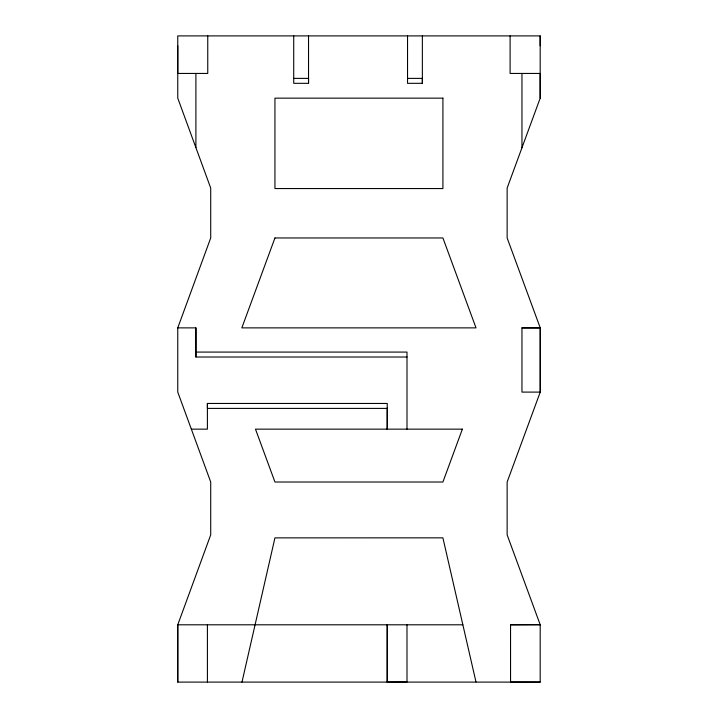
<?xml version="1.0" encoding="UTF-8"?>
<svg xmlns="http://www.w3.org/2000/svg" width="718" height="718" viewBox="0 0 718 718"><rect width="100%" height="100%" fill="white"/><g stroke="black" fill="none" stroke-linecap="round" stroke-linejoin="round"><path stroke-width="1.08" d="M510.103 35.9L510.103 73.442L540.187 73.442L540.187 98.151L507.141 188.062L507.141 237.963L540.241 327.875L540.241 392.1L507.141 482.011L507.141 534.874L540.187 624.696L540.187 682.1L177.759 682.1L177.759 624.795L210.715 534.874L210.715 482.011L177.759 392.1L177.759 327.875L210.715 237.963L210.715 188.062L177.759 98.151L177.759 45.781M195.897 352.538L195.897 327.875L177.759 327.875M387.235 407.932L387.235 429.149L387.235 403.462L207.403 403.462L207.403 429.149L191.338 429.149M207.753 35.9L207.753 73.442L177.759 73.442L177.759 35.9L540.187 35.9L540.187 98.151M293.716 35.9L293.716 83.324L308.534 83.324L308.534 78.388L293.716 78.388M387.226 682.055L387.235 624.795L387.226 682.055L406.998 681.992L406.989 624.795M407.537 35.9L407.537 83.324L422.363 83.324L422.363 78.388L407.537 78.388M521.959 327.875L521.959 392.1L540.241 392.1L540.241 327.875L521.959 327.875L540.214 327.902M521.959 147.746L521.959 73.442M540.187 45.781L540.187 35.9M241.984 682.1L274.94 537.872L442.898 537.845L475.971 681.903M540.187 682.1L510.552 682.046L510.543 624.795L540.187 624.696M510.543 624.795L540.187 624.723M195.897 327.875L195.897 357.017L406.998 357.017M387.235 408.407L207.403 408.407L207.403 403.462M462.859 624.795L177.759 624.795L177.759 682.1M195.897 357.017L195.942 352.08L406.998 352.08L406.998 429.149M207.403 624.795L207.421 682.1M422.363 35.9L422.363 83.324M308.534 35.9L308.534 83.324M195.897 73.442L195.897 147.621M442.916 98.151L442.916 188.556L274.94 188.556L274.94 98.151L442.916 98.151M274.94 237.963L241.84 327.875L476.016 327.875L442.916 237.963L274.94 237.963M462.374 429.149L442.916 482.011L274.94 482.011L255.482 429.149L462.374 429.149"/></g></svg>
